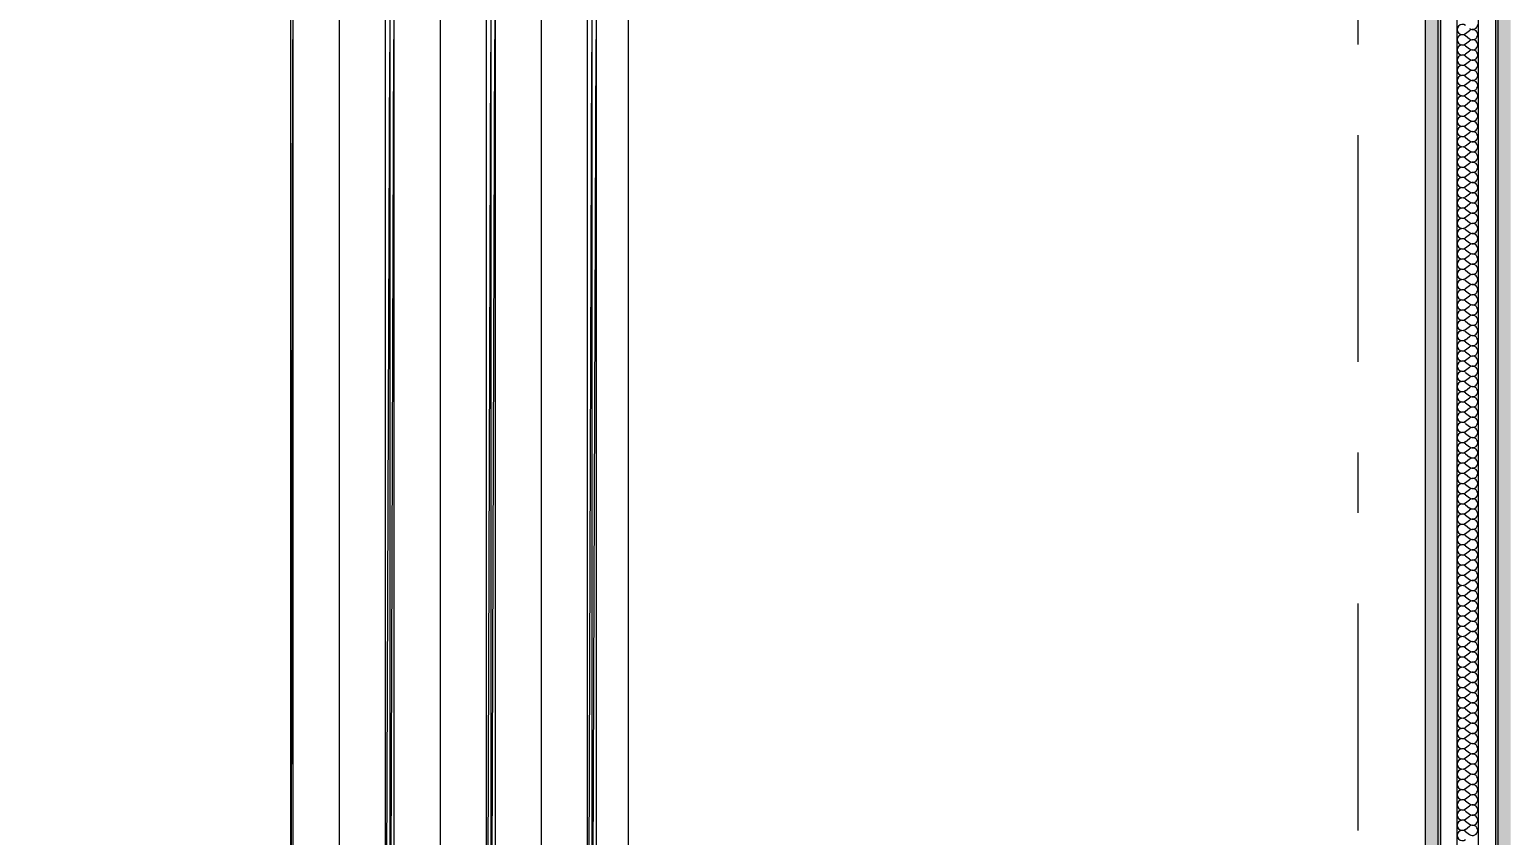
# Model space of a CAD drawing. Header units: millimetres. Extents: x -48147 to 1417267, y -496296 to 18123.
# Drawn here: x 1378981 to 1380704, y -482622 to -481681 of the extents above; entities that cross this region are included whole.
import ezdxf
from ezdxf.enums import TextEntityAlignment as Align

# ---------------------------------------------------------------- set-up
doc = ezdxf.new("R2010")
doc.units = ezdxf.units.MM
doc.header["$MEASUREMENT"] = 0
doc.linetypes.add('Double Dashed', pattern=[546.805537, 264.583325, -105.833328, 70.555556, -105.833328])
doc.linetypes.add('Wipeout_Contour', pattern=[1000, 0, -1000])
for name, color, linetype in [('New_A-15-MG_Structural_Grid_Phase_2', 7, 'Continuous'), ('New_A-25-M_Wall_Int', 7, 'Continuous'), ('New_A-95-D_1_20', 7, 'Continuous'), ('New_ArchiCAD Doors', 7, 'Continuous')]:
    doc.layers.add(name, color=color, linetype=linetype)
for name, color, linetype, lineweight, true_color in [('New_A-15-MG_Structural_Grid_Phase_2_Pen_No__222', 7, 'Continuous', 13, 0x65af33), ('New_A-25-M_Wall_Int_Pen_No__107', 7, 'Continuous', 15, 0xa6a6a6), ('New_ArchiCAD Doors_Pen_No__63', 7, 'Continuous', 20, 0x606060)]:
    doc.layers.add(name, color=color, linetype=linetype, lineweight=lineweight, true_color=true_color)
for name, color, linetype, lineweight in [('New_A-25-M_Wall_Int_Pen_No__1', 7, 'Continuous', 13), ('New_A-25-M_Wall_Int_Pen_No__87', 8, 'Continuous', 20), ('New_A-95-D_1_20_Pen_No__1', 7, 'Continuous', 13), ('New_ArchiCAD Doors_Pen_No__3', 7, 'Continuous', 18)]:
    doc.layers.add(name, color=color, linetype=linetype, lineweight=lineweight)
doc.styles.add('GENERATED_STYLE_1', font='')
doc.styles.add('GENERATED_STYLE_2', font='')
doc.styles.get('GENERATED_STYLE_1').set_extended_font_data('Arial')
doc.styles.get('GENERATED_STYLE_2').set_extended_font_data('Swis721 BT')
doc.dimstyles.new('GENERATED_STYLE__4', dxfattribs={"dimtxt": 125, "dimasz": 47.5, "dimexe": 0.18, "dimexo": 50, "dimgap": 0.09, "dimtad": 1, "dimdec": 0, "dimzin": 0, "dimdsep": 46, "dimtxsty": 'GENERATED_STYLE_1', "dimblk": 'ARROWHEAD_2', "dimblk1": 'ARROWHEAD_2', "dimblk2": 'ARROWHEAD_2', "dimcen": 0.09, "dimclrd": 7, "dimclre": 7, "dimclrt": 7, "dimadec": 0, "dimazin": 0, "dimtfac": 1, "dimtdec": 4, "dimtmove": 0, "dimatfit": 3, "dimfxl": 1, "dimtolj": 1, "dimtzin": 0, "dimarcsym": 0})

# ---------------------------------------------------------------- blocks, each defined once
blk = doc.blocks.new('Section Elem_4_2', base_point=(1376122.5, -491272.8))
at = {"color": 254, "linetype": 'Wipeout_Contour', "lineweight": 0, "ltscale": 5845334.310459431}
blk.add_wipeout([(1379680.4, -480212.8), (1379642.7, -480212.8), (1379642.7, -483172.8), (1379680.4, -483172.8)], dxfattribs=at).dxf.layer = 'New_ArchiCAD Doors'
at = {"color": 254, "linetype": 'Wipeout_Contour', "lineweight": 0, "ltscale": 5845253.634497562}
blk.add_wipeout([(1379637.7, -483172.8), (1379642.7, -483172.8), (1379642.7, -480212.8), (1379637.7, -480212.8)], dxfattribs=at).dxf.layer = 'New_ArchiCAD Doors'
at = {"color": 254, "linetype": 'Wipeout_Contour', "lineweight": 0, "ltscale": 5845123.343013616}
blk.add_wipeout([(1379578.7, -483172.8), (1379632.7, -483172.8), (1379632.7, -480212.8), (1379578.7, -480212.8)], dxfattribs=at).dxf.layer = 'New_ArchiCAD Doors'
at = {"color": 254, "linetype": 'Wipeout_Contour', "lineweight": 0, "ltscale": 5844919.420837393}
blk.add_wipeout([(1379578.7, -480212.8), (1379524.7, -480212.8), (1379524.7, -483172.8), (1379578.7, -483172.8)], dxfattribs=at).dxf.layer = 'New_ArchiCAD Doors'
at = {"color": 254, "linetype": 'Wipeout_Contour', "lineweight": 0, "ltscale": 5845234.747779339}
blk.add_wipeout([(1379632.7, -483172.8), (1379637.7, -483172.8), (1379637.7, -480212.8), (1379632.7, -480212.8)], dxfattribs=at).dxf.layer = 'New_ArchiCAD Doors'
at = {"layer": 'New_ArchiCAD Doors_Pen_No__3', "linetype": 'Continuous'}
for p, q in [((1379637.6, -480227.6), (1379642.6, -481692.8)), ((1379637.6, -483158.1), (1379642.6, -481692.8)), ((1379632.8, -483172.8), (1379637.7, -481707.6))]:
    blk.add_line(p, q, dxfattribs=at)
at = {"layer": 'New_ArchiCAD Doors_Pen_No__63', "linetype": 'Continuous'}
for p, q in [((1379578.7, -480212.8), (1379578.7, -483172.8)), ((1379632.7, -483172.8), (1379632.7, -480212.8)), ((1379637.7, -480212.8), (1379637.7, -483172.8)), ((1379642.7, -480212.8), (1379642.7, -483172.8))]:
    blk.add_line(p, q, dxfattribs=at)
at = {"color": 254, "linetype": 'Wipeout_Contour', "lineweight": 0, "ltscale": 5844808.016743973}
blk.add_wipeout([(1379524.7, -480212.8), (1379519.7, -480212.8), (1379519.7, -483172.8), (1379524.7, -483172.8)], dxfattribs=at).dxf.layer = 'New_ArchiCAD Doors'
at = {"color": 254, "linetype": 'Wipeout_Contour', "lineweight": 0, "ltscale": 5844677.726471076}
blk.add_wipeout([(1379460.7, -483172.8), (1379514.7, -483172.8), (1379514.7, -480212.8), (1379460.7, -480212.8)], dxfattribs=at).dxf.layer = 'New_ArchiCAD Doors'
at = {"color": 254, "linetype": 'Wipeout_Contour', "lineweight": 0, "ltscale": 5844473.806190421}
blk.add_wipeout([(1379460.7, -480212.8), (1379406.7, -480212.8), (1379406.7, -483172.8), (1379460.7, -483172.8)], dxfattribs=at).dxf.layer = 'New_ArchiCAD Doors'
at = {"color": 254, "linetype": 'Wipeout_Contour', "lineweight": 0, "ltscale": 5844789.13020129}
blk.add_wipeout([(1379514.7, -483172.8), (1379519.7, -483172.8), (1379519.7, -480212.8), (1379514.7, -480212.8)], dxfattribs=at).dxf.layer = 'New_ArchiCAD Doors'
at = {"layer": 'New_ArchiCAD Doors_Pen_No__3', "linetype": 'Continuous'}
for p, q in [((1379519.6, -480227.6), (1379524.6, -481692.8)), ((1379519.6, -483158.1), (1379524.6, -481692.8)), ((1379514.8, -483172.8), (1379519.7, -481707.6))]:
    blk.add_line(p, q, dxfattribs=at)
at = {"layer": 'New_ArchiCAD Doors_Pen_No__63', "linetype": 'Continuous'}
for p, q in [((1379460.7, -480212.8), (1379460.7, -483172.8)), ((1379514.7, -483172.8), (1379514.7, -480212.8)), ((1379519.7, -480212.8), (1379519.7, -483172.8)), ((1379524.7, -480212.8), (1379524.7, -483172.8))]:
    blk.add_line(p, q, dxfattribs=at)
at = {"color": 254, "linetype": 'Wipeout_Contour', "lineweight": 0, "ltscale": 5844362.403132623}
blk.add_wipeout([(1379406.7, -480212.8), (1379401.7, -480212.8), (1379401.7, -483172.8), (1379406.7, -483172.8)], dxfattribs=at).dxf.layer = 'New_ArchiCAD Doors'
at = {"color": 254, "linetype": 'Wipeout_Contour', "lineweight": 0, "ltscale": 5844232.114071053}
blk.add_wipeout([(1379342.7, -483172.8), (1379396.7, -483172.8), (1379396.7, -480212.8), (1379342.7, -480212.8)], dxfattribs=at).dxf.layer = 'New_ArchiCAD Doors'
at = {"color": 254, "linetype": 'Wipeout_Contour', "lineweight": 0, "ltscale": 5844028.1956864}
blk.add_wipeout([(1379342.7, -480212.8), (1379288.7, -480212.8), (1379288.7, -483172.8), (1379342.7, -483172.8)], dxfattribs=at).dxf.layer = 'New_ArchiCAD Doors'
at = {"color": 254, "linetype": 'Wipeout_Contour', "lineweight": 0, "ltscale": 5844343.516765524}
blk.add_wipeout([(1379396.7, -483172.8), (1379401.7, -483172.8), (1379401.7, -480212.8), (1379396.7, -480212.8)], dxfattribs=at).dxf.layer = 'New_ArchiCAD Doors'
at = {"layer": 'New_ArchiCAD Doors_Pen_No__3', "linetype": 'Continuous'}
for p, q in [((1379401.6, -480227.6), (1379406.6, -481692.8)), ((1379401.6, -483158.1), (1379406.6, -481692.8)), ((1379396.8, -483172.8), (1379401.7, -481707.6))]:
    blk.add_line(p, q, dxfattribs=at)
at = {"layer": 'New_ArchiCAD Doors_Pen_No__63', "linetype": 'Continuous'}
for p, q in [((1379342.7, -480212.8), (1379342.7, -483172.8)), ((1379396.7, -483172.8), (1379396.7, -480212.8)), ((1379401.7, -480212.8), (1379401.7, -483172.8)), ((1379406.7, -480212.8), (1379406.7, -483172.8))]:
    blk.add_line(p, q, dxfattribs=at)
at = {"color": 254, "linetype": 'Wipeout_Contour', "lineweight": 0, "ltscale": 5843921.5151815}
blk.add_wipeout([(1379288.7, -480212.8), (1379286.2, -480212.8), (1379286.2, -483172.8), (1379288.7, -483172.8)], dxfattribs=at).dxf.layer = 'New_ArchiCAD Doors'
at = {"layer": 'New_ArchiCAD Doors_Pen_No__3', "linetype": 'Continuous'}
for p in [(1379286.1, -480212.8), (1379286.1, -483172.8)]:
    blk.add_line(p, (1379288.6, -481692.8), dxfattribs=at)
at = {"layer": 'New_ArchiCAD Doors_Pen_No__63', "linetype": 'Continuous'}
for p, q in [((1379286.2, -483172.8), (1379286.2, -480212.8)), ((1379288.7, -480212.8), (1379288.7, -483172.8))]:
    blk.add_line(p, q, dxfattribs=at)
blk = doc.blocks.new('Section Elem_5_2', base_point=(1376122.5, -491272.8))
at = {"color": 254, "linetype": 'Wipeout_Contour', "lineweight": 0, "ltscale": 8770515.612095248}
blk.add_wipeout([(1380560.5, -480197.8), (1379680.4, -480197.8), (1379680.4, -483172.8), (1380610.4, -483172.8), (1380610.4, -480175.4), (1380560.5, -480175.4)], dxfattribs=at).dxf.layer = 'New_A-25-M_Wall_Int'
at = {"layer": 'New_A-25-M_Wall_Int_Pen_No__87', "linetype": 'Continuous'}
blk.add_line((1379680.4, -483172.8), (1379680.4, -480197.8), dxfattribs=at)
blk = doc.blocks.new('*X55', base_point=(1376122.5, -491272.8))
at = {"layer": 'New_A-25-M_Wall_Int_Pen_No__107', "linetype": 'Continuous'}
for p, q in [((1380657.5, -481685.9), (1380662.3, -481682.3)), ((1380657.5, -481688.3), (1380662.3, -481691.9)), ((1380657.5, -481697.8), (1380662.3, -481694.3)), ((1380657.5, -481700.2), (1380662.3, -481703.8)), ((1380657.5, -481709.7), (1380662.3, -481706.2)), ((1380657.5, -481712.1), (1380662.3, -481715.7)), ((1380657.5, -481721.6), (1380662.3, -481718.1)), ((1380657.5, -481724), (1380662.3, -481727.6)), ((1380657.5, -481733.5), (1380662.3, -481730)), ((1380657.5, -481735.9), (1380662.3, -481739.5)), ((1380657.5, -481745.4), (1380662.3, -481741.9)), ((1380657.5, -481747.8), (1380662.3, -481751.4)), ((1380657.5, -481757.3), (1380662.3, -481753.8)), ((1380657.5, -481759.7), (1380662.3, -481763.3)), ((1380657.5, -481769.3), (1380662.3, -481765.7)), ((1380657.5, -481771.6), (1380662.3, -481775.2)), ((1380657.5, -481781.2), (1380662.3, -481777.6)), ((1380657.5, -481783.5), (1380662.3, -481787.1)), ((1380657.5, -481793.1), (1380662.3, -481789.5)), ((1380657.5, -481795.4), (1380662.3, -481799)), ((1380657.5, -481805), (1380662.3, -481801.4)), ((1380657.5, -481807.3), (1380662.3, -481810.9)), ((1380657.5, -481816.9), (1380662.3, -481813.3)), ((1380657.5, -481819.3), (1380662.3, -481822.8)), ((1380657.5, -481828.8), (1380662.3, -481825.2)), ((1380657.5, -481831.2), (1380662.3, -481834.7)), ((1380657.5, -481840.7), (1380662.3, -481837.1)), ((1380657.5, -481843.1), (1380662.3, -481846.6)), ((1380657.5, -481852.6), (1380662.3, -481849)), ((1380657.5, -481855), (1380662.3, -481858.5)), ((1380657.5, -481864.5), (1380662.3, -481860.9)), ((1380657.5, -481866.9), (1380662.3, -481870.4)), ((1380657.5, -481876.4), (1380662.3, -481872.8)), ((1380657.5, -481878.8), (1380662.3, -481882.3)), ((1380657.5, -481888.3), (1380662.3, -481884.7)), ((1380657.5, -481890.7), (1380662.3, -481894.3)), ((1380657.5, -481900.2), (1380662.3, -481896.6)), ((1380657.5, -481902.6), (1380662.3, -481906.2)), ((1380657.5, -481912.1), (1380662.3, -481908.5)), ((1380657.5, -481914.5), (1380662.3, -481918.1)), ((1380657.5, -481924), (1380662.3, -481920.4)), ((1380657.5, -481926.4), (1380662.3, -481930)), ((1380657.5, -481935.9), (1380662.3, -481932.3)), ((1380657.5, -481938.3), (1380662.3, -481941.9)), ((1380657.5, -481947.8), (1380662.3, -481944.3)), ((1380657.5, -481950.2), (1380662.3, -481953.8)), ((1380657.5, -481959.7), (1380662.3, -481956.2)), ((1380657.5, -481962.1), (1380662.3, -481965.7)), ((1380657.5, -481971.6), (1380662.3, -481968.1)), ((1380657.5, -481974), (1380662.3, -481977.6)), ((1380657.5, -481983.5), (1380662.3, -481980)), ((1380657.5, -481985.9), (1380662.3, -481989.5)), ((1380657.5, -481995.4), (1380662.3, -481991.9)), ((1380657.5, -481997.8), (1380662.3, -482001.4)), ((1380657.5, -482007.3), (1380662.3, -482003.8)), ((1380657.5, -482009.7), (1380662.3, -482013.3)), ((1380657.5, -482019.3), (1380662.3, -482015.7)), ((1380657.5, -482021.6), (1380662.3, -482025.2)), ((1380657.5, -482031.2), (1380662.3, -482027.6)), ((1380657.5, -482033.5), (1380662.3, -482037.1)), ((1380657.5, -482043.1), (1380662.3, -482039.5)), ((1380657.5, -482045.4), (1380662.3, -482049)), ((1380657.5, -482055), (1380662.3, -482051.4)), ((1380657.5, -482057.3), (1380662.3, -482060.9)), ((1380657.5, -482066.9), (1380662.3, -482063.3)), ((1380657.5, -482069.3), (1380662.3, -482072.8)), ((1380657.5, -482078.8), (1380662.3, -482075.2)), ((1380657.5, -482081.2), (1380662.3, -482084.7)), ((1380657.5, -482090.7), (1380662.3, -482087.1)), ((1380657.5, -482093.1), (1380662.3, -482096.6)), ((1380657.5, -482102.6), (1380662.3, -482099)), ((1380657.5, -482105), (1380662.3, -482108.5)), ((1380657.5, -482114.5), (1380662.3, -482110.9)), ((1380657.5, -482116.9), (1380662.3, -482120.4)), ((1380657.5, -482126.4), (1380662.3, -482122.8)), ((1380657.5, -482128.8), (1380662.3, -482132.3)), ((1380657.5, -482138.3), (1380662.3, -482134.7)), ((1380657.5, -482140.7), (1380662.3, -482144.3)), ((1380657.5, -482150.2), (1380662.3, -482146.6)), ((1380657.5, -482152.6), (1380662.3, -482156.2)), ((1380657.5, -482162.1), (1380662.3, -482158.5)), ((1380657.5, -482164.5), (1380662.3, -482168.1)), ((1380657.5, -482174), (1380662.3, -482170.4)), ((1380657.5, -482176.4), (1380662.3, -482180)), ((1380657.5, -482185.9), (1380662.3, -482182.3)), ((1380657.5, -482188.3), (1380662.3, -482191.9)), ((1380657.5, -482197.8), (1380662.3, -482194.3)), ((1380657.5, -482200.2), (1380662.3, -482203.8)), ((1380657.5, -482209.7), (1380662.3, -482206.2)), ((1380657.5, -482212.1), (1380662.3, -482215.7)), ((1380657.5, -482221.6), (1380662.3, -482218.1)), ((1380657.5, -482224), (1380662.3, -482227.6)), ((1380657.5, -482233.5), (1380662.3, -482230)), ((1380657.5, -482235.9), (1380662.3, -482239.5)), ((1380657.5, -482245.4), (1380662.3, -482241.9)), ((1380657.5, -482247.8), (1380662.3, -482251.4)), ((1380657.5, -482257.3), (1380662.3, -482253.8)), ((1380657.5, -482259.7), (1380662.3, -482263.3)), ((1380657.5, -482269.3), (1380662.3, -482265.7)), ((1380657.5, -482271.6), (1380662.3, -482275.2)), ((1380657.5, -482281.2), (1380662.3, -482277.6)), ((1380657.5, -482283.5), (1380662.3, -482287.1)), ((1380657.5, -482293.1), (1380662.3, -482289.5)), ((1380657.5, -482295.4), (1380662.3, -482299)), ((1380657.5, -482305), (1380662.3, -482301.4)), ((1380657.5, -482307.3), (1380662.3, -482310.9)), ((1380657.5, -482316.9), (1380662.3, -482313.3)), ((1380657.5, -482319.3), (1380662.3, -482322.8)), ((1380657.5, -482328.8), (1380662.3, -482325.2)), ((1380657.5, -482331.2), (1380662.3, -482334.7)), ((1380657.5, -482340.7), (1380662.3, -482337.1)), ((1380657.5, -482343.1), (1380662.3, -482346.6)), ((1380657.5, -482352.6), (1380662.3, -482349)), ((1380657.5, -482355), (1380662.3, -482358.5)), ((1380657.5, -482364.5), (1380662.3, -482360.9)), ((1380657.5, -482366.9), (1380662.3, -482370.4)), ((1380657.5, -482376.4), (1380662.3, -482372.8)), ((1380657.5, -482378.8), (1380662.3, -482382.3)), ((1380657.5, -482388.3), (1380662.3, -482384.7)), ((1380657.5, -482390.7), (1380662.3, -482394.3)), ((1380657.5, -482400.2), (1380662.3, -482396.6)), ((1380657.5, -482402.6), (1380662.3, -482406.2)), ((1380657.5, -482412.1), (1380662.3, -482408.5)), ((1380657.5, -482414.5), (1380662.3, -482418.1)), ((1380657.5, -482424), (1380662.3, -482420.4)), ((1380657.5, -482426.4), (1380662.3, -482430)), ((1380657.5, -482435.9), (1380662.3, -482432.3)), ((1380657.5, -482438.3), (1380662.3, -482441.9)), ((1380657.5, -482447.8), (1380662.3, -482444.3)), ((1380657.5, -482450.2), (1380662.3, -482453.8)), ((1380657.5, -482459.7), (1380662.3, -482456.2)), ((1380657.5, -482462.1), (1380662.3, -482465.7)), ((1380657.5, -482471.6), (1380662.3, -482468.1)), ((1380657.5, -482474), (1380662.3, -482477.6)), ((1380657.5, -482483.5), (1380662.3, -482480)), ((1380657.5, -482485.9), (1380662.3, -482489.5)), ((1380657.5, -482495.4), (1380662.3, -482491.9)), ((1380657.5, -482497.8), (1380662.3, -482501.4)), ((1380657.5, -482507.3), (1380662.3, -482503.8)), ((1380657.5, -482509.7), (1380662.3, -482513.3)), ((1380657.5, -482519.3), (1380662.3, -482515.7)), ((1380657.5, -482521.6), (1380662.3, -482525.2)), ((1380657.5, -482531.2), (1380662.3, -482527.6)), ((1380657.5, -482533.5), (1380662.3, -482537.1)), ((1380657.5, -482543.1), (1380662.3, -482539.5)), ((1380657.5, -482545.4), (1380662.3, -482549)), ((1380657.5, -482555), (1380662.3, -482551.4)), ((1380657.5, -482557.3), (1380662.3, -482560.9)), ((1380657.5, -482566.9), (1380662.3, -482563.3)), ((1380657.5, -482569.3), (1380662.3, -482572.8)), ((1380657.5, -482578.8), (1380662.3, -482575.2)), ((1380657.5, -482581.2), (1380662.3, -482584.7)), ((1380657.5, -482590.7), (1380662.3, -482587.1)), ((1380657.5, -482593.1), (1380662.3, -482596.6)), ((1380657.5, -482602.6), (1380662.3, -482599)), ((1380657.5, -482605), (1380662.3, -482608.5)), ((1380657.5, -482614.5), (1380662.3, -482610.9)), ((1380657.5, -482616.9), (1380662.3, -482620.4))]:
    blk.add_line(p, q, dxfattribs=at)
for centre, start, end in [((1380653.9, -481681.2), 53.1301, 306.8699), ((1380665.8, -481675.2), 233.1301, 0), ((1380653.9, -481693.1), 53.1301, 306.8699), ((1380665.8, -481687.1), 0, 126.8699), ((1380665.8, -481687.1), 233.1301, 0), ((1380665.8, -481699), 0, 126.8699), ((1380653.9, -481705), 53.1301, 306.8699), ((1380653.9, -481716.9), 53.1301, 306.8699), ((1380665.8, -481699), 233.1301, 0), ((1380665.8, -481710.9), 0, 126.8699), ((1380665.8, -481710.9), 233.1301, 0), ((1380653.9, -481728.8), 53.1301, 306.8699), ((1380665.8, -481722.8), 0, 126.8699), ((1380665.8, -481722.8), 233.1301, 0), ((1380665.8, -481734.7), 0, 126.8699), ((1380653.9, -481740.7), 53.1301, 306.8699), ((1380665.8, -481734.7), 233.1301, 0), ((1380665.8, -481746.6), 0, 126.8699), ((1380653.9, -481752.6), 53.1301, 306.8699), ((1380653.9, -481764.5), 53.1301, 306.8699), ((1380665.8, -481746.6), 233.1301, 0), ((1380665.8, -481758.5), 0, 126.8699), ((1380665.8, -481758.5), 233.1301, 0), ((1380653.9, -481776.4), 53.1301, 306.8699), ((1380665.8, -481770.4), 0, 126.8699), ((1380665.8, -481770.4), 233.1301, 0), ((1380665.8, -481782.3), 0, 126.8699), ((1380653.9, -481788.3), 53.1301, 306.8699), ((1380653.9, -481800.2), 53.1301, 306.8699), ((1380665.8, -481782.3), 233.1301, 0), ((1380665.8, -481794.3), 0, 126.8699), ((1380665.8, -481794.3), 233.1301, 0), ((1380653.9, -481812.1), 53.1301, 306.8699), ((1380665.8, -481806.2), 0, 126.8699), ((1380665.8, -481806.2), 233.1301, 0), ((1380665.8, -481818.1), 0, 126.8699), ((1380653.9, -481824), 53.1301, 306.8699), ((1380653.9, -481835.9), 53.1301, 306.8699), ((1380665.8, -481818.1), 233.1301, 0), ((1380665.8, -481830), 0, 126.8699), ((1380665.8, -481830), 233.1301, 0), ((1380653.9, -481847.8), 53.1301, 306.8699), ((1380665.8, -481841.9), 0, 126.8699), ((1380665.8, -481841.9), 233.1301, 0), ((1380665.8, -481853.8), 0, 126.8699), ((1380653.9, -481859.7), 53.1301, 306.8699), ((1380653.9, -481871.6), 53.1301, 306.8699), ((1380665.8, -481853.8), 233.1301, 0), ((1380665.8, -481865.7), 0, 126.8699), ((1380665.8, -481865.7), 233.1301, 0), ((1380653.9, -481883.5), 53.1301, 306.8699), ((1380665.8, -481877.6), 0, 126.8699), ((1380665.8, -481877.6), 233.1301, 0), ((1380665.8, -481889.5), 0, 126.8699), ((1380653.9, -481895.4), 53.1301, 306.8699), ((1380653.9, -481907.3), 53.1301, 306.8699), ((1380665.8, -481889.5), 233.1301, 0), ((1380665.8, -481901.4), 0, 126.8699), ((1380665.8, -481901.4), 233.1301, 0), ((1380653.9, -481919.3), 53.1301, 306.8699), ((1380665.8, -481913.3), 0, 126.8699), ((1380665.8, -481913.3), 233.1301, 0), ((1380653.9, -481931.2), 53.1301, 306.8699), ((1380665.8, -481925.2), 0, 126.8699), ((1380665.8, -481925.2), 233.1301, 0), ((1380665.8, -481937.1), 0, 126.8699), ((1380653.9, -481943.1), 53.1301, 306.8699), ((1380653.9, -481955), 53.1301, 306.8699), ((1380665.8, -481937.1), 233.1301, 0), ((1380665.8, -481949), 0, 126.8699), ((1380665.8, -481949), 233.1301, 0), ((1380653.9, -481966.9), 53.1301, 306.8699), ((1380665.8, -481960.9), 0, 126.8699), ((1380665.8, -481960.9), 233.1301, 0), ((1380665.8, -481972.8), 0, 126.8699), ((1380653.9, -481978.8), 53.1301, 306.8699), ((1380653.9, -481990.7), 53.1301, 306.8699), ((1380665.8, -481972.8), 233.1301, 0), ((1380665.8, -481984.7), 0, 126.8699), ((1380665.8, -481984.7), 233.1301, 0), ((1380653.9, -482002.6), 53.1301, 306.8699), ((1380665.8, -481996.6), 0, 126.8699), ((1380665.8, -481996.6), 233.1301, 0), ((1380665.8, -482008.5), 0, 126.8699), ((1380653.9, -482014.5), 53.1301, 306.8699), ((1380653.9, -482026.4), 53.1301, 306.8699), ((1380665.8, -482008.5), 233.1301, 0), ((1380665.8, -482020.4), 0, 126.8699), ((1380665.8, -482020.4), 233.1301, 0), ((1380653.9, -482038.3), 53.1301, 306.8699), ((1380665.8, -482032.3), 0, 126.8699), ((1380665.8, -482032.3), 233.1301, 0), ((1380665.8, -482044.3), 0, 126.8699), ((1380653.9, -482050.2), 53.1301, 306.8699), ((1380653.9, -482062.1), 53.1301, 306.8699), ((1380665.8, -482044.3), 233.1301, 0), ((1380665.8, -482056.2), 0, 126.8699), ((1380665.8, -482056.2), 233.1301, 0), ((1380653.9, -482074), 53.1301, 306.8699), ((1380665.8, -482068.1), 0, 126.8699), ((1380665.8, -482068.1), 233.1301, 0), ((1380653.9, -482085.9), 53.1301, 306.8699), ((1380665.8, -482080), 0, 126.8699), ((1380665.8, -482080), 233.1301, 0), ((1380665.8, -482091.9), 0, 126.8699), ((1380653.9, -482097.8), 53.1301, 306.8699), ((1380653.9, -482109.7), 53.1301, 306.8699), ((1380665.8, -482091.9), 233.1301, 0), ((1380665.8, -482103.8), 0, 126.8699), ((1380665.8, -482103.8), 233.1301, 0), ((1380653.9, -482121.6), 53.1301, 306.8699), ((1380665.8, -482115.7), 0, 126.8699), ((1380665.8, -482115.7), 233.1301, 0), ((1380665.8, -482127.6), 0, 126.8699), ((1380653.9, -482133.5), 53.1301, 306.8699), ((1380653.9, -482145.4), 53.1301, 306.8699), ((1380665.8, -482127.6), 233.1301, 0), ((1380665.8, -482139.5), 0, 126.8699), ((1380665.8, -482139.5), 233.1301, 0), ((1380653.9, -482157.3), 53.1301, 306.8699), ((1380665.8, -482151.4), 0, 126.8699), ((1380665.8, -482151.4), 233.1301, 0), ((1380665.8, -482163.3), 0, 126.8699), ((1380653.9, -482169.3), 53.1301, 306.8699), ((1380653.9, -482181.2), 53.1301, 306.8699), ((1380665.8, -482163.3), 233.1301, 0), ((1380665.8, -482175.2), 0, 126.8699), ((1380665.8, -482175.2), 233.1301, 0), ((1380653.9, -482193.1), 53.1301, 306.8699), ((1380665.8, -482187.1), 0, 126.8699), ((1380665.8, -482187.1), 233.1301, 0), ((1380665.8, -482199), 0, 126.8699), ((1380653.9, -482205), 53.1301, 306.8699), ((1380653.9, -482216.9), 53.1301, 306.8699), ((1380665.8, -482199), 233.1301, 0), ((1380665.8, -482210.9), 0, 126.8699), ((1380665.8, -482210.9), 233.1301, 0), ((1380653.9, -482228.8), 53.1301, 306.8699), ((1380665.8, -482222.8), 0, 126.8699), ((1380665.8, -482222.8), 233.1301, 0), ((1380665.8, -482234.7), 0, 126.8699), ((1380653.9, -482240.7), 53.1301, 306.8699), ((1380665.8, -482234.7), 233.1301, 0), ((1380665.8, -482246.6), 0, 126.8699), ((1380653.9, -482252.6), 53.1301, 306.8699), ((1380653.9, -482264.5), 53.1301, 306.8699), ((1380665.8, -482246.6), 233.1301, 0), ((1380665.8, -482258.5), 0, 126.8699), ((1380665.8, -482258.5), 233.1301, 0), ((1380653.9, -482276.4), 53.1301, 306.8699), ((1380665.8, -482270.4), 0, 126.8699), ((1380665.8, -482270.4), 233.1301, 0), ((1380665.8, -482282.3), 0, 126.8699), ((1380653.9, -482288.3), 53.1301, 306.8699), ((1380653.9, -482300.2), 53.1301, 306.8699), ((1380665.8, -482282.3), 233.1301, 0), ((1380665.8, -482294.3), 0, 126.8699), ((1380665.8, -482294.3), 233.1301, 0), ((1380653.9, -482312.1), 53.1301, 306.8699), ((1380665.8, -482306.2), 0, 126.8699), ((1380665.8, -482306.2), 233.1301, 0), ((1380665.8, -482318.1), 0, 126.8699), ((1380653.9, -482324), 53.1301, 306.8699), ((1380653.9, -482335.9), 53.1301, 306.8699), ((1380665.8, -482318.1), 233.1301, 0), ((1380665.8, -482330), 0, 126.8699), ((1380665.8, -482330), 233.1301, 0), ((1380653.9, -482347.8), 53.1301, 306.8699), ((1380665.8, -482341.9), 0, 126.8699), ((1380665.8, -482341.9), 233.1301, 0), ((1380665.8, -482353.8), 0, 126.8699), ((1380653.9, -482359.7), 53.1301, 306.8699), ((1380653.9, -482371.6), 53.1301, 306.8699), ((1380665.8, -482353.8), 233.1301, 0), ((1380665.8, -482365.7), 0, 126.8699), ((1380665.8, -482365.7), 233.1301, 0), ((1380653.9, -482383.5), 53.1301, 306.8699), ((1380665.8, -482377.6), 0, 126.8699), ((1380665.8, -482377.6), 233.1301, 0), ((1380665.8, -482389.5), 0, 126.8699), ((1380653.9, -482395.4), 53.1301, 306.8699), ((1380665.8, -482389.5), 233.1301, 0), ((1380665.8, -482401.4), 0, 126.8699), ((1380653.9, -482407.3), 53.1301, 306.8699), ((1380653.9, -482419.3), 53.1301, 306.8699), ((1380665.8, -482401.4), 233.1301, 0), ((1380665.8, -482413.3), 0, 126.8699), ((1380665.8, -482413.3), 233.1301, 0), ((1380653.9, -482431.2), 53.1301, 306.8699), ((1380665.8, -482425.2), 0, 126.8699), ((1380665.8, -482425.2), 233.1301, 0), ((1380665.8, -482437.1), 0, 126.8699), ((1380653.9, -482443.1), 53.1301, 306.8699), ((1380653.9, -482455), 53.1301, 306.8699), ((1380665.8, -482437.1), 233.1301, 0), ((1380665.8, -482449), 0, 126.8699), ((1380665.8, -482449), 233.1301, 0), ((1380653.9, -482466.9), 53.1301, 306.8699), ((1380665.8, -482460.9), 0, 126.8699), ((1380665.8, -482460.9), 233.1301, 0), ((1380665.8, -482472.8), 0, 126.8699), ((1380653.9, -482478.8), 53.1301, 306.8699), ((1380653.9, -482490.7), 53.1301, 306.8699), ((1380665.8, -482472.8), 233.1301, 0), ((1380665.8, -482484.7), 0, 126.8699), ((1380665.8, -482484.7), 233.1301, 0), ((1380653.9, -482502.6), 53.1301, 306.8699), ((1380665.8, -482496.6), 0, 126.8699), ((1380665.8, -482496.6), 233.1301, 0), ((1380665.8, -482508.5), 0, 126.8699), ((1380653.9, -482514.5), 53.1301, 306.8699), ((1380653.9, -482526.4), 53.1301, 306.8699), ((1380665.8, -482508.5), 233.1301, 0), ((1380665.8, -482520.4), 0, 126.8699), ((1380665.8, -482520.4), 233.1301, 0), ((1380653.9, -482538.3), 53.1301, 306.8699), ((1380665.8, -482532.3), 0, 126.8699), ((1380665.8, -482532.3), 233.1301, 0), ((1380665.8, -482544.3), 0, 126.8699), ((1380653.9, -482550.2), 53.1301, 306.8699), ((1380665.8, -482544.3), 233.1301, 0), ((1380665.8, -482556.2), 0, 126.8699), ((1380653.9, -482562.1), 53.1301, 306.8699), ((1380653.9, -482574), 53.1301, 306.8699), ((1380665.8, -482556.2), 233.1301, 0), ((1380665.8, -482568.1), 0, 126.8699), ((1380665.8, -482568.1), 233.1301, 0), ((1380653.9, -482585.9), 53.1301, 306.8699), ((1380665.8, -482580), 0, 126.8699), ((1380665.8, -482580), 233.1301, 0), ((1380665.8, -482591.9), 0, 126.8699), ((1380653.9, -482597.8), 53.1301, 306.8699), ((1380653.9, -482609.7), 53.1301, 306.8699), ((1380665.8, -482591.9), 233.1301, 0), ((1380665.8, -482603.8), 0, 126.8699), ((1380665.8, -482603.8), 233.1301, 0), ((1380653.9, -482621.6), 53.1301, 306.8699), ((1380665.8, -482615.7), 0, 126.8699), ((1380665.8, -482615.7), 233.1301, 0)]:
    blk.add_arc(centre, 5.95, start, end, dxfattribs=at)
blk = doc.blocks.new('Section Elem_33_2', base_point=(1376122.5, -491272.8))
at = {"layer": 'New_A-25-M_Wall_Int_Pen_No__107', "linetype": 'Continuous', "lineweight": 0, "true_color": 0x535353}
blk.add_hatch(color=251, dxfattribs=at).paths.add_polyline_path([(1380695.4, -479572.8), (1380692.4, -479572.8), (1380692.4, -483472.8), (1380695.4, -483472.8)])
at = {"layer": 'New_A-25-M_Wall_Int_Pen_No__107', "linetype": 'Continuous'}
blk.add_hatch(color=256, dxfattribs=at).paths.add_polyline_path([(1380710.4, -483472.8), (1380710.4, -479572.8), (1380695.4, -479572.8), (1380695.4, -483472.8)])
at = {"layer": 'New_A-25-M_Wall_Int_Pen_No__1', "linetype": 'Continuous'}
blk.add_line((1380610.4, -479572.8), (1380610.4, -483172.8), dxfattribs=at)
at = {"color": 254, "linetype": 'Wipeout_Contour', "lineweight": 0, "ltscale": 5848967.699985543}
blk.add_wipeout([(1380692.4, -479572.8), (1380672.4, -479572.8), (1380672.4, -483472.8), (1380692.4, -483472.8)], dxfattribs=at).dxf.layer = 'New_A-25-M_Wall_Int'
at = {"layer": 'New_A-25-M_Wall_Int_Pen_No__1', "linetype": 'Continuous'}
for p, q in [((1380692.4, -479572.8), (1380692.4, -483472.8)), ((1380695.4, -479572.8), (1380695.4, -483472.8))]:
    blk.add_line(p, q, dxfattribs=at)
at = {"color": 254, "linetype": 'Wipeout_Contour', "lineweight": 0, "ltscale": 5848882.719988546}
blk.add_wipeout([(1380672.4, -479572.8), (1380647.4, -479572.8), (1380647.4, -483472.8), (1380672.4, -483472.8)], dxfattribs=at).dxf.layer = 'New_A-25-M_Wall_Int'
at = {"layer": 'New_A-25-M_Wall_Int_Pen_No__1', "linetype": 'Continuous'}
blk.add_line((1380672.4, -479572.8), (1380672.4, -483472.8), dxfattribs=at)
at = {"layer": 'New_A-25-M_Wall_Int'}
blk.add_blockref('*X55', (1376122.5, -491272.8), dxfattribs=at)
at = {"color": 254, "linetype": 'Wipeout_Contour', "lineweight": 0, "ltscale": 5848799.628560878}
blk.add_wipeout([(1380647.4, -479572.8), (1380628.4, -479572.8), (1380628.4, -483472.8), (1380647.4, -483472.8)], dxfattribs=at).dxf.layer = 'New_A-25-M_Wall_Int'
at = {"layer": 'New_A-25-M_Wall_Int_Pen_No__107', "linetype": 'Continuous'}
blk.add_hatch(color=256, dxfattribs=at).paths.add_polyline_path([(1380625.4, -479572.8), (1380610.4, -479572.8), (1380610.4, -483472.8), (1380625.4, -483472.8)])
at = {"layer": 'New_A-25-M_Wall_Int_Pen_No__107', "linetype": 'Continuous', "lineweight": 0, "true_color": 0x535353}
blk.add_hatch(color=251, dxfattribs=at).paths.add_polyline_path([(1380628.4, -479572.8), (1380625.4, -479572.8), (1380625.4, -483472.8), (1380628.4, -483472.8)])
at = {"layer": 'New_A-25-M_Wall_Int_Pen_No__1', "linetype": 'Continuous'}
for p, q in [((1380625.4, -479572.8), (1380625.4, -483472.8)), ((1380628.4, -479572.8), (1380628.4, -483472.8)), ((1380647.4, -479572.8), (1380647.4, -483472.8))]:
    blk.add_line(p, q, dxfattribs=at)
blk = doc.blocks.new('Standard grid marker[3]_2', base_point=(1380531.7, -469868.2))
at = {"layer": 'New_A-15-MG_Structural_Grid_Phase_2_Pen_No__222', "linetype": 'Double Dashed'}
blk.add_line((1380531.7, -470868.2), (1380531.7, -494272.8), dxfattribs=at)
at = {"layer": 'New_A-15-MG_Structural_Grid_Phase_2_Pen_No__222', "style": 'GENERATED_STYLE_2'}
for tag, p in [('AC_MarkerText_1_0', (1380531.7, -469597.6)), ('AC_MarkerText_1_1', (1380531.7, -495502.2))]:
    blk.add_attdef(tag, text='', height=175, rotation=360, dxfattribs=at).set_placement(p, align=Align.MIDDLE_CENTER)
blk = doc.blocks.new('*D836', base_point=(1376122.5, -491272.8))
at = {"layer": 'New_A-95-D_1_20_Pen_No__1', "linetype": 'Continuous'}
for p, q in [((1373776.5, -479422.8), (1373776.5, -479392.3)), ((1373807.8, -479440.9), (1373745.3, -479404.8)), ((1373823.4, -479422.8), (1373729.6, -479422.8)), ((1373776.5, -483172.8), (1373776.5, -479422.8)), ((1373745.3, -483154.8), (1373807.8, -483190.9)), ((1373823.4, -483172.8), (1373729.6, -483172.8))]:
    blk.add_line(p, q, dxfattribs=at)
at = {"layer": 'New_A-95-D_1_20_Pen_No__1', "insert": (1373751.5, -481512.3), "char_height": 125, "attachment_point": 7, "rotation": 90, "style": 'GENERATED_STYLE_1'}
blk.add_mtext('\\A1;{\\fArial|b0|i0|c0|p34;3,750}', dxfattribs=at)
blk = doc.blocks.new('ARROWHEAD_2')
at = {"color": 0, "linetype": 'Continuous', "lineweight": 0}
for p, q in [((-0.378, -0.655), (0.378, 0.655)), ((0, 0), (-1, 0))]:
    blk.add_line(p, q, dxfattribs=at)

msp = doc.modelspace()

# ---------------------------------------------------------------- block references
at = {"layer": 'New_ArchiCAD Doors'}
msp.add_blockref('Section Elem_4_2', (1376122.5, -491272.8), dxfattribs=at)

# ---------------------------------------------------------------- next in the draw order: block references
at = {"layer": 'New_A-25-M_Wall_Int'}
msp.add_blockref('Section Elem_5_2', (1376122.5, -491272.8), dxfattribs=at)

# ---------------------------------------------------------------- next in the draw order: block references
msp.add_blockref('Section Elem_33_2', (1376122.5, -491272.8), dxfattribs=at)

# ---------------------------------------------------------------- next in the draw order: block references
at = {"layer": 'New_A-15-MG_Structural_Grid_Phase_2', "color": 8, "linetype": 'Continuous', "lineweight": 15}
msp.add_blockref('Standard grid marker[3]_2', (1380531.7, -469868.2), dxfattribs=at)

# ---------------------------------------------------------------- next in the draw order: dimensions: what is measured, and where the dimension line sits
at = {"layer": 'New_A-95-D_1_20', "linetype": 'Continuous'}
dim = msp.add_linear_dim(base=(1373776.5, -479422.8), p1=(1384496.3, -483172.8), p2=(1384496.4, -479422.8), angle=90, dimstyle='GENERATED_STYLE__4', dxfattribs=at)
dim.commit()
dim.dimension.update_dxf_attribs({"geometry": '*D836', "text_midpoint": (1373689, -481275.2), "dimtype": 160, "text_rotation": 90})

doc.saveas('drawing.dxf')
